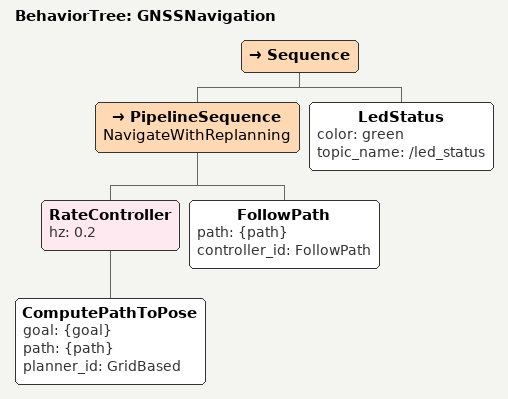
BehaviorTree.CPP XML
<root>
  <BehaviorTree ID="GNSSNavigation">
    <Sequence>
      <PipelineSequence name="NavigateWithReplanning">
        <RateController hz="0.2">
          <ComputePathToPose goal="{goal}" path="{path}" planner_id="GridBased"/>
        </RateController>
        <FollowPath path="{path}" controller_id="FollowPath"/>
      </PipelineSequence>

      <LedStatus color="green" topic_name="/led_status" />
    </Sequence>
  </BehaviorTree>
</root>
